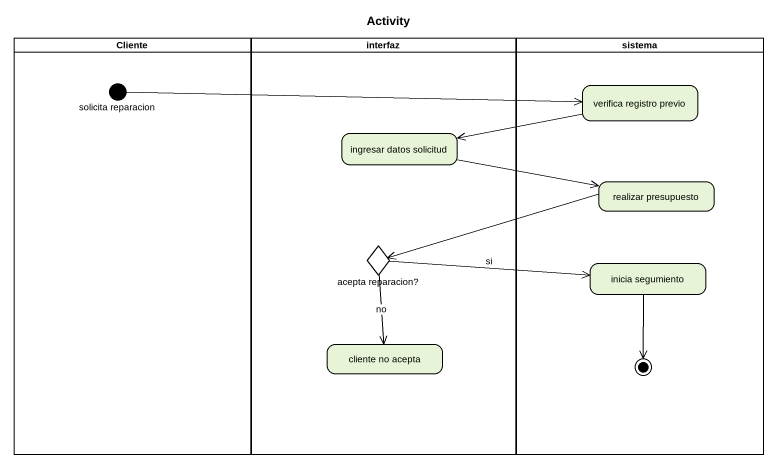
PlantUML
@startuml
title Activity
hide empty description
state Cliente <<partition>> {
  state "solicita reparacion" as solicita_reparacion <<start>>
}
state interfaz <<partition>> {
  state "ingresar datos solicitud" as ingresar_datos_solicitud
  state "acepta reparacion?" as acepta_reparacion <<choice>>
  state "cliente no acepta" as cliente_no_acepta
}
state sistema <<partition>> {
  state "verifica registro previo" as verifica_registro_previo
  state "realizar presupuesto" as realizar_presupuesto
  state "inicia segumiento" as inicia_segumiento
  inicia_segumiento --> [*]
}
solicita_reparacion -right-> verifica_registro_previo
verifica_registro_previo -left-> ingresar_datos_solicitud
ingresar_datos_solicitud -right-> realizar_presupuesto
realizar_presupuesto -left-> acepta_reparacion
acepta_reparacion -right-> inicia_segumiento : si
acepta_reparacion --> cliente_no_acepta : no
@enduml
